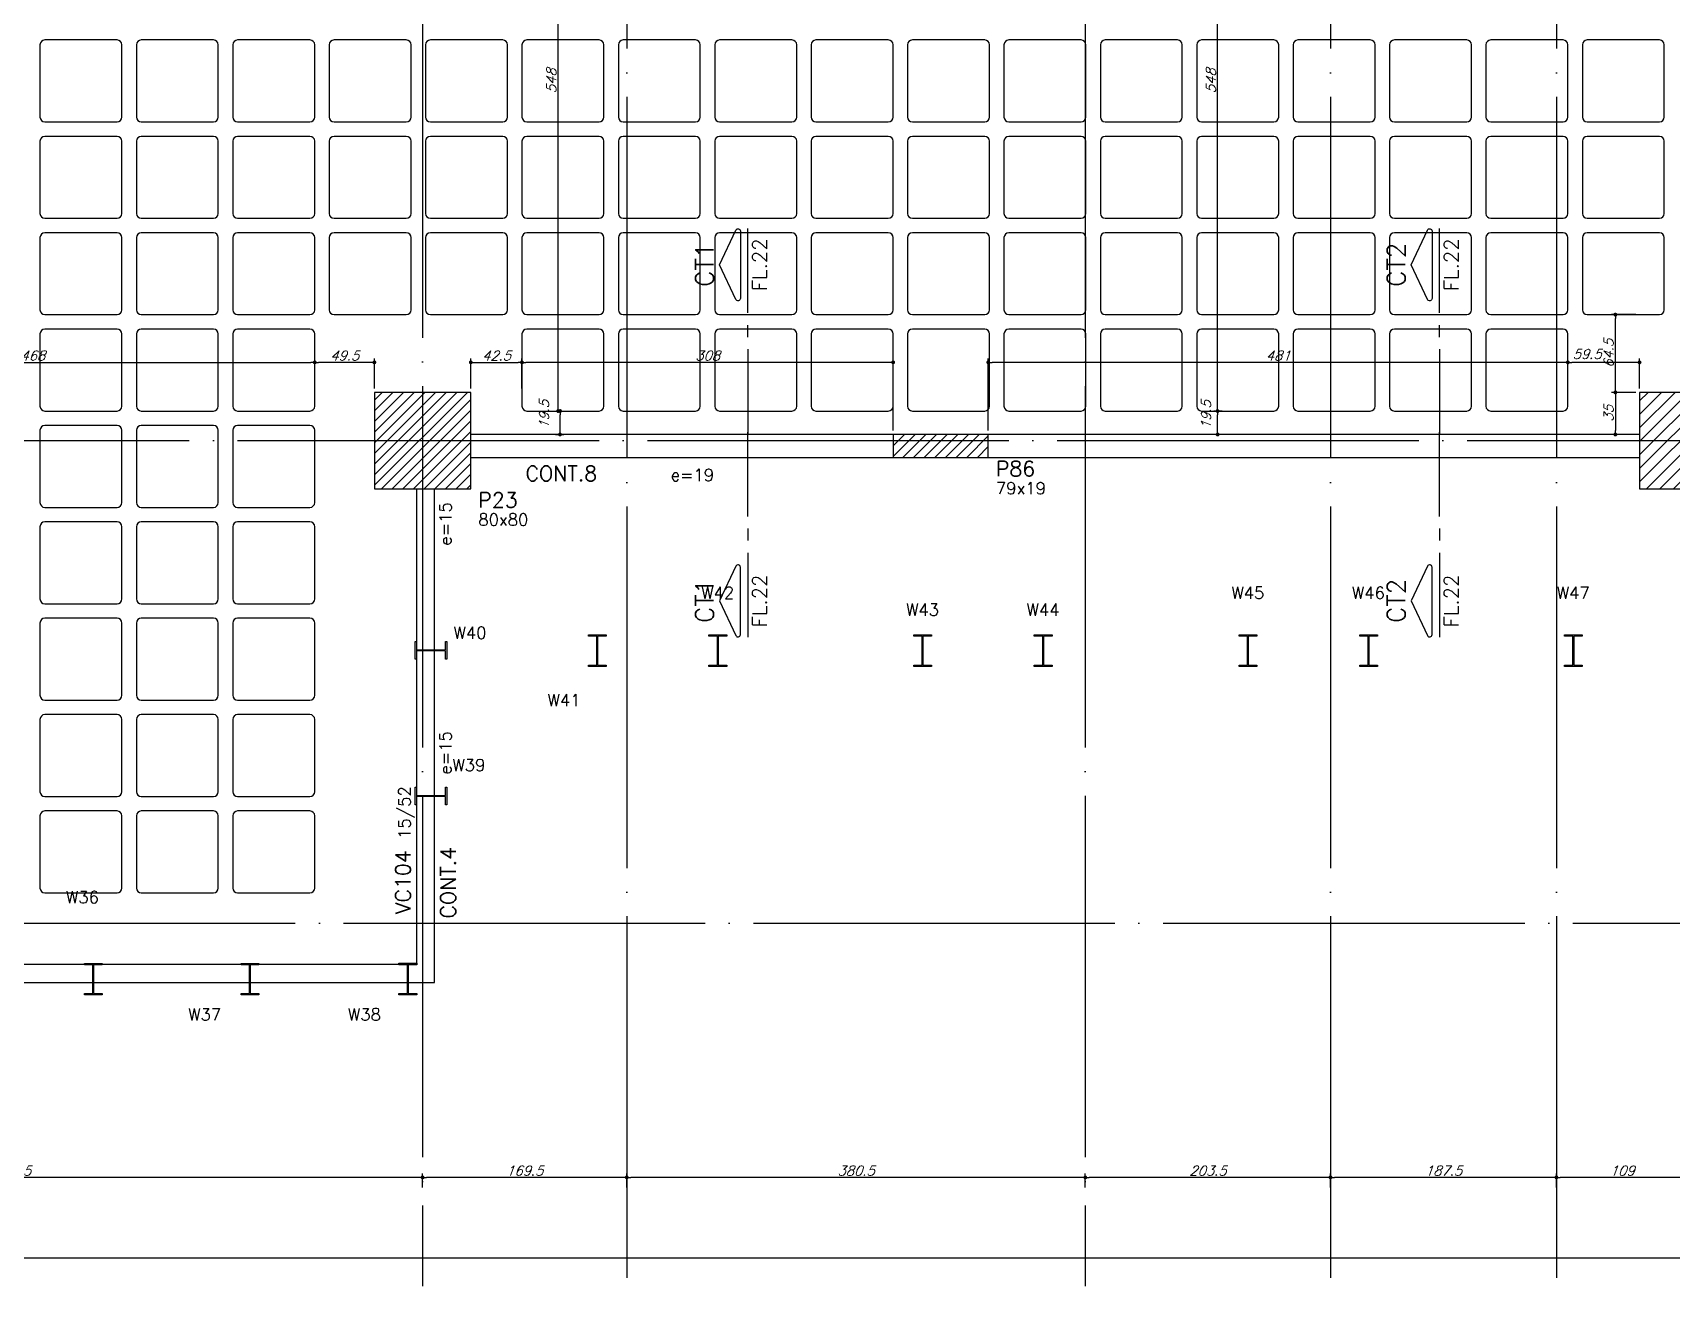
# Model space of a CAD drawing. Extents: x -4172 to 5482, y -2094 to 2406.
# Drawn here: x -1583 to -223, y -1187 to -146 of the extents above; entities that cross this region are included whole.
import ezdxf
from ezdxf.enums import TextEntityAlignment as Align

# ---------------------------------------------------------------- set-up
doc = ezdxf.new("R2010")
doc.units = 0
doc.header["$LTSCALE"] = 50
doc.header["$MEASUREMENT"] = 0
doc.linetypes.add('EIXO', pattern=[6.8, 6, -0.4, 0, -0.4])
doc.layers.get('0').update_dxf_attribs({"linetype": 'CONTINUOUS'})
doc.layers.get('DEFPOINTS').update_dxf_attribs({"linetype": 'CONTINUOUS'})
for name, color, linetype in [('251', 5, 'CONTINUOUS'), ('F-CORTE-INDICAÇÃO', 4, 'CONTINUOUS'), ('F-COTAS', 106, 'CONTINUOUS'), ('F-CUBETA', 1, 'CONTINUOUS'), ('F-EIXO', 12, 'EIXO'), ('F-PARC-DIM', 2, 'CONTINUOUS'), ('F-PARC-NOME', 4, 'CONTINUOUS'), ('F-PERFIL - W310x52', 4, 'CONTINUOUS'), ('F-PERFIL- W250x38.5', 4, 'CONTINUOUS'), ('F-PILARES-DIM', 172, 'CONTINUOUS'), ('F-PILARES-HACH', 174, 'CONTINUOUS'), ('F-PILARES-NOME', 170, 'CONTINUOUS'), ('F-PILARES-S', 170, 'CONTINUOUS'), ('F-TEXTO', 6, 'CONTINUOUS'), ('F-VIGAS', 3, 'CONTINUOUS'), ('F-VIGAS-DIM', 2, 'CONTINUOUS'), ('F-VIGAS-NOME', 4, 'CONTINUOUS')]:
    doc.layers.add(name, color=color, linetype=linetype)
doc.styles.add('CP-TEXT-INCL', font='romans.shx', dxfattribs={"oblique": 20})
doc.styles.add('MCP', font='romans.shx')
doc.styles.add('ROMANS', font='romans.shx')
doc.styles.get("Standard").update_dxf_attribs({"font": 'ROMANS.SHX'})
doc.dimstyles.new('CP-COTAS-50', dxfattribs={"dimscale": 0.64, "dimtxt": 12.5, "dimasz": 5, "dimexe": 5, "dimexo": 5, "dimgap": 2.5, "dimtad": 1, "dimdec": 1, "dimdsep": 46, "dimtxsty": 'CP-TEXT-INCL', "dimblk1": 'DOT', "dimblk2": 'DOT', "dimsah": 1, "dimcen": 9, "dimclrd": 256, "dimclre": 256, "dimclrt": 256, "dimadec": 0, "dimazin": 0, "dimtfac": 1, "dimtdec": 1, "dimtmove": 2, "dimatfit": 3, "dimldrblk": 'DOT', "dimfxl": 0, "dimtolj": 1, "dimarcsym": 0})

# ---------------------------------------------------------------- blocks, each defined once
blk = doc.blocks.new('_VAONER063650636500869008690')
at = {"layer": '251', "color": 1}
for p, q in [((-34, 30), (-34, -30)), ((30, 34), (-30, 34)), ((34, -30), (34, 30)), ((-30, -34), (30, -34))]:
    blk.add_line(p, q, dxfattribs=at)
for centre, start, end in [((-30, 30), 90, 180), ((30, 30), 0, 90), ((-30, -30), 180, 270), ((30, -30), 270, 0)]:
    blk.add_arc(centre, 4, start, end, dxfattribs=at)
blk = doc.blocks.new('*U4')
at = {"layer": 'F-EIXO'}
blk.add_line((0, 0), (7197, 0), dxfattribs=at)
at = {"layer": 'F-TEXTO', "style": 'ROMANS'}
blk.add_attdef('EIXO', text='', height=17.5, dxfattribs=at).set_placement((-28.2072, 0), align=Align.MIDDLE_CENTER)
blk = doc.blocks.new('*U5')
at = {"layer": 'F-EIXO'}
blk.add_line((0, 0), (7285, 0), dxfattribs=at)
at = {"layer": 'F-TEXTO', "style": 'ROMANS'}
blk.add_attdef('EIXO', text='', height=17.5, dxfattribs=at).set_placement((-28.2072, 0), align=Align.MIDDLE_CENTER)
blk = doc.blocks.new('*U8')
at = {"layer": 'F-EIXO'}
blk.add_line((0, 0), (0, -3127.9), dxfattribs=at)
at = {"layer": 'F-TEXTO', "style": 'ROMANS'}
blk.add_attdef('EIXO', text='', height=17.5, rotation=360, dxfattribs=at).set_placement((0, 28.2), align=Align.MIDDLE_CENTER)
blk = doc.blocks.new('*U40')
at = {"layer": 'F-EIXO'}
blk.add_line((0, 0), (0, -3027.9), dxfattribs=at)
at = {"layer": 'F-TEXTO', "style": 'ROMANS'}
blk.add_attdef('EIXO', text='', height=17.5, rotation=360, dxfattribs=at).set_placement((0, 28.2), align=Align.MIDDLE_CENTER)
blk = doc.blocks.new('*U10')
at = {"layer": 'F-EIXO'}
blk.add_line((0, 0), (0, -3027.9), dxfattribs=at)
at = {"layer": 'F-TEXTO', "style": 'ROMANS'}
blk.add_attdef('EIXO', text='', height=17.5, rotation=360, dxfattribs=at).set_placement((0, 28.2), align=Align.MIDDLE_CENTER)
blk = doc.blocks.new('*U13')
at = {"layer": 'F-EIXO'}
blk.add_line((0, 0), (0, -3127.9), dxfattribs=at)
at = {"layer": 'F-TEXTO', "style": 'ROMANS'}
blk.add_attdef('EIXO', text='', height=17.5, rotation=360, dxfattribs=at).set_placement((0, 28.2), align=Align.MIDDLE_CENTER)
blk = doc.blocks.new('_DOT')
at = {"color": 0, "linetype": 'ByBlock'}
blk.add_line((-0.5, 0), (-1, 0), dxfattribs=at)
at = {"color": 0, "linetype": 'ByBlock', "const_width": 0.5}
blk.add_lwpolyline([(-0.25, 0, 1), (0.25, 0, 1)], format="xyb", close=True, dxfattribs=at)
blk = doc.blocks.new('*D46')
at = {"layer": 'DEFPOINTS', "color": 0, "linetype": 'Continuous', "transparency": 16777216}
for p in [(-3540, -934.5), (3264.5, -934.5), (3264.5, -1162.9)]:
    blk.add_point(p, dxfattribs=at)
at = {"layer": 'F-COTAS', "linetype": 'Continuous', "lineweight": -2, "transparency": 16777216}
for p, q in [((-3540, -937.7), (-3540, -1166.1)), ((3264.5, -937.7), (3264.5, -1166.1)), ((-3536.8, -1162.9), (3261.3, -1162.9))]:
    blk.add_line(p, q, dxfattribs=at)
at = {"layer": 'F-COTAS', "linetype": 'Continuous', "lineweight": -2, "transparency": 16777216, "xscale": 3.2, "yscale": 3.2, "zscale": 3.2, "rotation": 180}
blk.add_blockref('_DOT', (-3540, -1162.9), dxfattribs=at)
at = {"layer": 'F-COTAS', "linetype": 'Continuous', "lineweight": -2, "transparency": 16777216, "xscale": 3.2, "yscale": 3.2, "zscale": 3.2}
blk.add_blockref('_DOT', (3264.5, -1162.9), dxfattribs=at)
at = {"layer": 'F-COTAS', "linetype": 'Continuous', "transparency": 16777216, "insert": (-137.8, -1157.3), "char_height": 8, "attachment_point": 5, "style": 'CP-TEXT-INCL'}
blk.add_mtext('\\A1;6804.5', dxfattribs=at)
blk = doc.blocks.new('*D60')
at = {"layer": 'DEFPOINTS', "color": 0, "linetype": 'Continuous', "transparency": 16777216}
for p in [(-318.5, -1096.2), (-318.5, -1107.8), (-209.5, -1107.8)]:
    blk.add_point(p, dxfattribs=at)
at = {"layer": 'F-COTAS', "linetype": 'Continuous', "lineweight": -2, "transparency": 16777216}
for p, q in [((-318.5, -1104.6), (-318.5, -1093)), ((-212.7, -1096.2), (-315.3, -1096.2)), ((-209.5, -1104.6), (-209.5, -1093))]:
    blk.add_line(p, q, dxfattribs=at)
at = {"layer": 'F-COTAS', "linetype": 'Continuous', "lineweight": -2, "transparency": 16777216, "xscale": 3.2, "yscale": 3.2, "zscale": 3.2, "rotation": 180}
blk.add_blockref('_DOT', (-318.5, -1096.2), dxfattribs=at)
at = {"layer": 'F-COTAS', "linetype": 'Continuous', "lineweight": -2, "transparency": 16777216, "xscale": 3.2, "yscale": 3.2, "zscale": 3.2}
blk.add_blockref('_DOT', (-209.5, -1096.2), dxfattribs=at)
at = {"layer": 'F-COTAS', "linetype": 'Continuous', "transparency": 16777216, "insert": (-264, -1090.6), "char_height": 8, "attachment_point": 5, "style": 'CP-TEXT-INCL'}
blk.add_mtext('\\A1;109', dxfattribs=at)
blk = doc.blocks.new('*D61')
at = {"layer": 'DEFPOINTS', "color": 0, "linetype": 'Continuous', "transparency": 16777216}
for p in [(-506, -1096.2), (-506, -1107.8), (-318.5, -1107.8)]:
    blk.add_point(p, dxfattribs=at)
at = {"layer": 'F-COTAS', "linetype": 'Continuous', "lineweight": -2, "transparency": 16777216}
for p, q in [((-506, -1104.6), (-506, -1093)), ((-321.7, -1096.2), (-502.8, -1096.2)), ((-318.5, -1104.6), (-318.5, -1093))]:
    blk.add_line(p, q, dxfattribs=at)
at = {"layer": 'F-COTAS', "linetype": 'Continuous', "lineweight": -2, "transparency": 16777216, "xscale": 3.2, "yscale": 3.2, "zscale": 3.2, "rotation": 180}
blk.add_blockref('_DOT', (-506, -1096.2), dxfattribs=at)
at = {"layer": 'F-COTAS', "linetype": 'Continuous', "lineweight": -2, "transparency": 16777216, "xscale": 3.2, "yscale": 3.2, "zscale": 3.2}
blk.add_blockref('_DOT', (-318.5, -1096.2), dxfattribs=at)
at = {"layer": 'F-COTAS', "linetype": 'Continuous', "transparency": 16777216, "insert": (-412.3, -1090.6), "char_height": 8, "attachment_point": 5, "style": 'CP-TEXT-INCL'}
blk.add_mtext('\\A1;187.5', dxfattribs=at)
blk = doc.blocks.new('*D62')
at = {"layer": 'DEFPOINTS', "color": 0, "linetype": 'Continuous', "transparency": 16777216}
for p in [(-709.5, -1096.2), (-709.5, -1107.8), (-506, -1107.8)]:
    blk.add_point(p, dxfattribs=at)
at = {"layer": 'F-COTAS', "linetype": 'Continuous', "lineweight": -2, "transparency": 16777216}
for p, q in [((-709.5, -1104.6), (-709.5, -1093)), ((-509.2, -1096.2), (-706.3, -1096.2)), ((-506, -1104.6), (-506, -1093))]:
    blk.add_line(p, q, dxfattribs=at)
at = {"layer": 'F-COTAS', "linetype": 'Continuous', "lineweight": -2, "transparency": 16777216, "xscale": 3.2, "yscale": 3.2, "zscale": 3.2, "rotation": 180}
blk.add_blockref('_DOT', (-709.5, -1096.2), dxfattribs=at)
at = {"layer": 'F-COTAS', "linetype": 'Continuous', "lineweight": -2, "transparency": 16777216, "xscale": 3.2, "yscale": 3.2, "zscale": 3.2}
blk.add_blockref('_DOT', (-506, -1096.2), dxfattribs=at)
at = {"layer": 'F-COTAS', "linetype": 'Continuous', "transparency": 16777216, "insert": (-607.8, -1090.6), "char_height": 8, "attachment_point": 5, "style": 'CP-TEXT-INCL'}
blk.add_mtext('\\A1;203.5', dxfattribs=at)
blk = doc.blocks.new('*D63')
at = {"layer": 'DEFPOINTS', "color": 0, "linetype": 'Continuous', "transparency": 16777216}
for p in [(-1090, -1096.2), (-1090, -1107.8), (-709.5, -1107.8)]:
    blk.add_point(p, dxfattribs=at)
at = {"layer": 'F-COTAS', "linetype": 'Continuous', "lineweight": -2, "transparency": 16777216}
for p, q in [((-1090, -1104.6), (-1090, -1093)), ((-712.7, -1096.2), (-1086.8, -1096.2)), ((-709.5, -1104.6), (-709.5, -1093))]:
    blk.add_line(p, q, dxfattribs=at)
at = {"layer": 'F-COTAS', "linetype": 'Continuous', "lineweight": -2, "transparency": 16777216, "xscale": 3.2, "yscale": 3.2, "zscale": 3.2, "rotation": 180}
blk.add_blockref('_DOT', (-1090, -1096.2), dxfattribs=at)
at = {"layer": 'F-COTAS', "linetype": 'Continuous', "lineweight": -2, "transparency": 16777216, "xscale": 3.2, "yscale": 3.2, "zscale": 3.2}
blk.add_blockref('_DOT', (-709.5, -1096.2), dxfattribs=at)
at = {"layer": 'F-COTAS', "linetype": 'Continuous', "transparency": 16777216, "insert": (-899.8, -1090.6), "char_height": 8, "attachment_point": 5, "style": 'CP-TEXT-INCL'}
blk.add_mtext('\\A1;380.5', dxfattribs=at)
blk = doc.blocks.new('*D64')
at = {"layer": 'DEFPOINTS', "color": 0, "linetype": 'Continuous', "transparency": 16777216}
for p in [(-1259.5, -1096.2), (-1259.5, -1107.8), (-1090, -1107.8)]:
    blk.add_point(p, dxfattribs=at)
at = {"layer": 'F-COTAS', "linetype": 'Continuous', "lineweight": -2, "transparency": 16777216}
for p, q in [((-1259.5, -1104.6), (-1259.5, -1093)), ((-1093.2, -1096.2), (-1256.3, -1096.2)), ((-1090, -1104.6), (-1090, -1093))]:
    blk.add_line(p, q, dxfattribs=at)
at = {"layer": 'F-COTAS', "linetype": 'Continuous', "lineweight": -2, "transparency": 16777216, "xscale": 3.2, "yscale": 3.2, "zscale": 3.2, "rotation": 180}
blk.add_blockref('_DOT', (-1259.5, -1096.2), dxfattribs=at)
at = {"layer": 'F-COTAS', "linetype": 'Continuous', "lineweight": -2, "transparency": 16777216, "xscale": 3.2, "yscale": 3.2, "zscale": 3.2}
blk.add_blockref('_DOT', (-1090, -1096.2), dxfattribs=at)
at = {"layer": 'F-COTAS', "linetype": 'Continuous', "transparency": 16777216, "insert": (-1174.8, -1090.6), "char_height": 8, "attachment_point": 5, "style": 'CP-TEXT-INCL'}
blk.add_mtext('\\A1;169.5', dxfattribs=at)
blk = doc.blocks.new('*D65')
at = {"layer": 'DEFPOINTS', "color": 0, "linetype": 'Continuous', "transparency": 16777216}
for p in [(-1940, -1096.2), (-1940, -1107.8), (-1259.5, -1107.8)]:
    blk.add_point(p, dxfattribs=at)
at = {"layer": 'F-COTAS', "linetype": 'Continuous', "lineweight": -2, "transparency": 16777216}
for p, q in [((-1940, -1104.6), (-1940, -1093)), ((-1262.7, -1096.2), (-1936.8, -1096.2)), ((-1259.5, -1104.6), (-1259.5, -1093))]:
    blk.add_line(p, q, dxfattribs=at)
at = {"layer": 'F-COTAS', "linetype": 'Continuous', "lineweight": -2, "transparency": 16777216, "xscale": 3.2, "yscale": 3.2, "zscale": 3.2, "rotation": 180}
blk.add_blockref('_DOT', (-1940, -1096.2), dxfattribs=at)
at = {"layer": 'F-COTAS', "linetype": 'Continuous', "lineweight": -2, "transparency": 16777216, "xscale": 3.2, "yscale": 3.2, "zscale": 3.2}
blk.add_blockref('_DOT', (-1259.5, -1096.2), dxfattribs=at)
at = {"layer": 'F-COTAS', "linetype": 'Continuous', "transparency": 16777216, "insert": (-1599.8, -1090.6), "char_height": 8, "attachment_point": 5, "style": 'CP-TEXT-INCL'}
blk.add_mtext('\\A1;680.5', dxfattribs=at)
blk = doc.blocks.new('*D312')
at = {"layer": 'DEFPOINTS', "color": 0, "linetype": 'Continuous', "transparency": 16777216}
for p in [(-309, -419.6), (-309, -444.5), (-249.5, -444.5)]:
    blk.add_point(p, dxfattribs=at)
at = {"layer": 'F-COTAS', "linetype": 'Continuous', "lineweight": -2, "transparency": 16777216}
for p, q in [((-309, -441.3), (-309, -416.4)), ((-252.7, -419.6), (-305.8, -419.6)), ((-249.5, -441.3), (-249.5, -416.4))]:
    blk.add_line(p, q, dxfattribs=at)
at = {"layer": 'F-COTAS', "linetype": 'Continuous', "lineweight": -2, "transparency": 16777216, "xscale": 3.2, "yscale": 3.2, "zscale": 3.2, "rotation": 180}
blk.add_blockref('_DOT', (-309, -419.6), dxfattribs=at)
at = {"layer": 'F-COTAS', "linetype": 'Continuous', "lineweight": -2, "transparency": 16777216, "xscale": 3.2, "yscale": 3.2, "zscale": 3.2}
blk.add_blockref('_DOT', (-249.5, -419.6), dxfattribs=at)
at = {"layer": 'F-COTAS', "linetype": 'Continuous', "transparency": 16777216, "insert": (-293.1, -412.7), "char_height": 8, "attachment_point": 5, "style": 'CP-TEXT-INCL'}
blk.add_mtext('\\A1;59.5', dxfattribs=at)
blk = doc.blocks.new('*D313')
at = {"layer": 'DEFPOINTS', "color": 0, "linetype": 'Continuous', "transparency": 16777216}
for p in [(-790, -419.6), (-309, -441.4), (-790, -479.5)]:
    blk.add_point(p, dxfattribs=at)
at = {"layer": 'F-COTAS', "linetype": 'Continuous', "lineweight": -2, "transparency": 16777216}
for p, q in [((-790, -476.3), (-790, -416.4)), ((-312.2, -419.6), (-786.8, -419.6)), ((-309, -438.2), (-309, -416.4))]:
    blk.add_line(p, q, dxfattribs=at)
at = {"layer": 'F-COTAS', "linetype": 'Continuous', "lineweight": -2, "transparency": 16777216, "xscale": 3.2, "yscale": 3.2, "zscale": 3.2, "rotation": 180}
blk.add_blockref('_DOT', (-790, -419.6), dxfattribs=at)
at = {"layer": 'F-COTAS', "linetype": 'Continuous', "lineweight": -2, "transparency": 16777216, "xscale": 3.2, "yscale": 3.2, "zscale": 3.2}
blk.add_blockref('_DOT', (-309, -419.6), dxfattribs=at)
at = {"layer": 'F-COTAS', "linetype": 'Continuous', "transparency": 16777216, "insert": (-549.5, -414), "char_height": 8, "attachment_point": 5, "style": 'CP-TEXT-INCL'}
blk.add_mtext('\\A1;481', dxfattribs=at)
blk = doc.blocks.new('*D314')
at = {"layer": 'DEFPOINTS', "color": 0, "linetype": 'Continuous', "transparency": 16777216}
for p in [(-1177, -419.6), (-1177, -444.3), (-869, -479.5)]:
    blk.add_point(p, dxfattribs=at)
at = {"layer": 'F-COTAS', "linetype": 'Continuous', "lineweight": -2, "transparency": 16777216}
for p, q in [((-1177, -441.1), (-1177, -416.4)), ((-872.2, -419.6), (-1173.8, -419.6)), ((-869, -476.3), (-869, -416.4))]:
    blk.add_line(p, q, dxfattribs=at)
at = {"layer": 'F-COTAS', "linetype": 'Continuous', "lineweight": -2, "transparency": 16777216, "xscale": 3.2, "yscale": 3.2, "zscale": 3.2, "rotation": 180}
blk.add_blockref('_DOT', (-1177, -419.6), dxfattribs=at)
at = {"layer": 'F-COTAS', "linetype": 'Continuous', "lineweight": -2, "transparency": 16777216, "xscale": 3.2, "yscale": 3.2, "zscale": 3.2}
blk.add_blockref('_DOT', (-869, -419.6), dxfattribs=at)
at = {"layer": 'F-COTAS', "linetype": 'Continuous', "transparency": 16777216, "insert": (-1023, -414), "char_height": 8, "attachment_point": 5, "style": 'CP-TEXT-INCL'}
blk.add_mtext('\\A1;308', dxfattribs=at)
blk = doc.blocks.new('*D315')
at = {"layer": 'DEFPOINTS', "color": 0, "linetype": 'Continuous', "transparency": 16777216}
for p in [(-1177, -419.6), (-1219.5, -444.5), (-1177, -444.5)]:
    blk.add_point(p, dxfattribs=at)
at = {"layer": 'F-COTAS', "linetype": 'Continuous', "lineweight": -2, "transparency": 16777216}
for p, q in [((-1219.5, -441.3), (-1219.5, -416.4)), ((-1216.3, -419.6), (-1180.2, -419.6)), ((-1177, -441.3), (-1177, -416.4))]:
    blk.add_line(p, q, dxfattribs=at)
at = {"layer": 'F-COTAS', "linetype": 'Continuous', "lineweight": -2, "transparency": 16777216, "xscale": 3.2, "yscale": 3.2, "zscale": 3.2, "rotation": 180}
blk.add_blockref('_DOT', (-1219.5, -419.6), dxfattribs=at)
at = {"layer": 'F-COTAS', "linetype": 'Continuous', "lineweight": -2, "transparency": 16777216, "xscale": 3.2, "yscale": 3.2, "zscale": 3.2}
blk.add_blockref('_DOT', (-1177, -419.6), dxfattribs=at)
at = {"layer": 'F-COTAS', "linetype": 'Continuous', "transparency": 16777216, "insert": (-1198.2, -414), "char_height": 8, "attachment_point": 5, "style": 'CP-TEXT-INCL'}
blk.add_mtext('\\A1;42.5', dxfattribs=at)
blk = doc.blocks.new('*D316')
at = {"layer": 'DEFPOINTS', "color": 0, "linetype": 'Continuous', "transparency": 16777216}
for p in [(-1349, -419.6), (-1349, -444.5), (-1299.5, -444.5)]:
    blk.add_point(p, dxfattribs=at)
at = {"layer": 'F-COTAS', "linetype": 'Continuous', "lineweight": -2, "transparency": 16777216}
for p, q in [((-1349, -441.3), (-1349, -416.4)), ((-1302.7, -419.6), (-1345.8, -419.6)), ((-1299.5, -441.3), (-1299.5, -416.4))]:
    blk.add_line(p, q, dxfattribs=at)
at = {"layer": 'F-COTAS', "linetype": 'Continuous', "lineweight": -2, "transparency": 16777216, "xscale": 3.2, "yscale": 3.2, "zscale": 3.2, "rotation": 180}
blk.add_blockref('_DOT', (-1349, -419.6), dxfattribs=at)
at = {"layer": 'F-COTAS', "linetype": 'Continuous', "lineweight": -2, "transparency": 16777216, "xscale": 3.2, "yscale": 3.2, "zscale": 3.2}
blk.add_blockref('_DOT', (-1299.5, -419.6), dxfattribs=at)
at = {"layer": 'F-COTAS', "linetype": 'Continuous', "transparency": 16777216, "insert": (-1324.2, -414), "char_height": 8, "attachment_point": 5, "style": 'CP-TEXT-INCL'}
blk.add_mtext('\\A1;49.5', dxfattribs=at)
blk = doc.blocks.new('*D317')
at = {"layer": 'DEFPOINTS', "color": 0, "linetype": 'Continuous', "transparency": 16777216}
for p in [(-1349, -419.6), (-1817, -443), (-1349, -443)]:
    blk.add_point(p, dxfattribs=at)
at = {"layer": 'F-COTAS', "linetype": 'Continuous', "lineweight": -2, "transparency": 16777216}
for p, q in [((-1817, -439.8), (-1817, -416.4)), ((-1813.8, -419.6), (-1352.2, -419.6)), ((-1349, -439.8), (-1349, -416.4))]:
    blk.add_line(p, q, dxfattribs=at)
at = {"layer": 'F-COTAS', "linetype": 'Continuous', "lineweight": -2, "transparency": 16777216, "xscale": 3.2, "yscale": 3.2, "zscale": 3.2, "rotation": 180}
blk.add_blockref('_DOT', (-1817, -419.6), dxfattribs=at)
at = {"layer": 'F-COTAS', "linetype": 'Continuous', "lineweight": -2, "transparency": 16777216, "xscale": 3.2, "yscale": 3.2, "zscale": 3.2}
blk.add_blockref('_DOT', (-1349, -419.6), dxfattribs=at)
at = {"layer": 'F-COTAS', "linetype": 'Continuous', "transparency": 16777216, "insert": (-1583, -414), "char_height": 8, "attachment_point": 5, "style": 'CP-TEXT-INCL'}
blk.add_mtext('\\A1;468', dxfattribs=at)
blk = doc.blocks.new('*D412')
at = {"layer": 'DEFPOINTS', "color": 0, "linetype": 'Continuous', "transparency": 16777216}
for p in [(-599.7, -460), (-592.8, -460), (-592.8, -479.5)]:
    blk.add_point(p, dxfattribs=at)
at = {"layer": 'F-COTAS', "linetype": 'Continuous', "lineweight": -2, "transparency": 16777216}
for p, q in [((-596, -460), (-602.9, -460)), ((-599.7, -476.3), (-599.7, -463.2)), ((-596, -479.5), (-602.9, -479.5))]:
    blk.add_line(p, q, dxfattribs=at)
at = {"layer": 'F-COTAS', "linetype": 'Continuous', "lineweight": -2, "transparency": 16777216, "xscale": 3.2, "yscale": 3.2, "zscale": 3.2}
for p, rotation in [((-599.7, -460), 90), ((-599.7, -479.5), 270)]:
    blk.add_blockref('_DOT', p, dxfattribs=dict(at, rotation=rotation))
at = {"layer": 'F-COTAS', "linetype": 'Continuous', "transparency": 16777216, "insert": (-609.3, -463.2), "char_height": 8, "attachment_point": 5, "rotation": 90, "style": 'CP-TEXT-INCL'}
blk.add_mtext('\\A1;19.5', dxfattribs=at)
blk = doc.blocks.new('*D413')
at = {"layer": 'DEFPOINTS', "color": 0, "linetype": 'Continuous', "transparency": 16777216}
for p in [(-599.7, 88), (-583, 88), (-592.8, -460)]:
    blk.add_point(p, dxfattribs=at)
at = {"layer": 'F-COTAS', "linetype": 'Continuous', "lineweight": -2, "transparency": 16777216}
for p, q in [((-586.2, 88), (-602.9, 88)), ((-599.7, -456.8), (-599.7, 84.8)), ((-596, -460), (-602.9, -460))]:
    blk.add_line(p, q, dxfattribs=at)
at = {"layer": 'F-COTAS', "linetype": 'Continuous', "lineweight": -2, "transparency": 16777216, "xscale": 3.2, "yscale": 3.2, "zscale": 3.2}
for p, rotation in [((-599.7, 88), 90), ((-599.7, -460), 270)]:
    blk.add_blockref('_DOT', p, dxfattribs=dict(at, rotation=rotation))
at = {"layer": 'F-COTAS', "linetype": 'Continuous', "transparency": 16777216, "insert": (-605.3, -186), "char_height": 8, "attachment_point": 5, "rotation": 90, "style": 'CP-TEXT-INCL'}
blk.add_mtext('\\A1;548', dxfattribs=at)
blk = doc.blocks.new('*D458')
at = {"layer": 'DEFPOINTS', "color": 0, "linetype": 'Continuous', "transparency": 16777216}
for p in [(-1173, 88), (-1147, 88), (-1150.6, -460)]:
    blk.add_point(p, dxfattribs=at)
at = {"layer": 'F-COTAS', "linetype": 'Continuous', "lineweight": -2, "transparency": 16777216}
for p, q in [((-1169.8, 88), (-1143.8, 88)), ((-1147, -456.8), (-1147, 84.8)), ((-1147.4, -460), (-1143.8, -460))]:
    blk.add_line(p, q, dxfattribs=at)
at = {"layer": 'F-COTAS', "linetype": 'Continuous', "lineweight": -2, "transparency": 16777216, "xscale": 3.2, "yscale": 3.2, "zscale": 3.2}
for p, rotation in [((-1147, 88), 90), ((-1147, -460), 270)]:
    blk.add_blockref('_DOT', p, dxfattribs=dict(at, rotation=rotation))
at = {"layer": 'F-COTAS', "linetype": 'Continuous', "transparency": 16777216, "insert": (-1152.6, -186), "char_height": 8, "attachment_point": 5, "rotation": 90, "style": 'CP-TEXT-INCL'}
blk.add_mtext('\\A1;548', dxfattribs=at)
blk = doc.blocks.new('*D459')
at = {"layer": 'DEFPOINTS', "color": 0, "linetype": 'Continuous', "transparency": 16777216}
for p in [(-1152.4, -460), (-1145.4, -460), (-1152.4, -479.5)]:
    blk.add_point(p, dxfattribs=at)
at = {"layer": 'F-COTAS', "linetype": 'Continuous', "lineweight": -2, "transparency": 16777216}
for p, q in [((-1149.2, -460), (-1142.2, -460)), ((-1145.4, -476.3), (-1145.4, -463.2)), ((-1149.2, -479.5), (-1142.2, -479.5))]:
    blk.add_line(p, q, dxfattribs=at)
at = {"layer": 'F-COTAS', "linetype": 'Continuous', "lineweight": -2, "transparency": 16777216, "xscale": 3.2, "yscale": 3.2, "zscale": 3.2}
for p, rotation in [((-1145.4, -460), 90), ((-1145.4, -479.5), 270)]:
    blk.add_blockref('_DOT', p, dxfattribs=dict(at, rotation=rotation))
at = {"layer": 'F-COTAS', "linetype": 'Continuous', "transparency": 16777216, "insert": (-1158.6, -462.9), "char_height": 8, "attachment_point": 5, "rotation": 90, "style": 'CP-TEXT-INCL'}
blk.add_mtext('\\A1;19.5', dxfattribs=at)
blk = doc.blocks.new('*D471')
at = {"layer": 'DEFPOINTS', "color": 0, "linetype": 'Continuous', "transparency": 16777216}
for p in [(-249.5, -444.5), (-269.6, -479.5), (-264.8, -479.5)]:
    blk.add_point(p, dxfattribs=at)
at = {"layer": 'F-COTAS', "linetype": 'Continuous', "lineweight": -2, "transparency": 16777216}
for p, q in [((-252.7, -444.5), (-272.8, -444.5)), ((-269.6, -447.7), (-269.6, -476.3)), ((-268, -479.5), (-272.8, -479.5))]:
    blk.add_line(p, q, dxfattribs=at)
at = {"layer": 'F-COTAS', "linetype": 'Continuous', "lineweight": -2, "transparency": 16777216, "xscale": 3.2, "yscale": 3.2, "zscale": 3.2}
for p, rotation in [((-269.6, -444.5), 90), ((-269.6, -479.5), 270)]:
    blk.add_blockref('_DOT', p, dxfattribs=dict(at, rotation=rotation))
at = {"layer": 'F-COTAS', "linetype": 'Continuous', "transparency": 16777216, "insert": (-275.2, -462), "char_height": 8, "attachment_point": 5, "rotation": 90, "style": 'CP-TEXT-INCL'}
blk.add_mtext('\\A1;35', dxfattribs=at)
blk = doc.blocks.new('*D472')
at = {"layer": 'DEFPOINTS', "color": 0, "linetype": 'Continuous', "transparency": 16777216}
for p in [(-269.6, -380), (-249.5, -380), (-249.5, -444.5)]:
    blk.add_point(p, dxfattribs=at)
at = {"layer": 'F-COTAS', "linetype": 'Continuous', "lineweight": -2, "transparency": 16777216}
for p, q in [((-252.7, -380), (-272.8, -380)), ((-269.6, -441.3), (-269.6, -383.2)), ((-252.7, -444.5), (-272.8, -444.5))]:
    blk.add_line(p, q, dxfattribs=at)
at = {"layer": 'F-COTAS', "linetype": 'Continuous', "lineweight": -2, "transparency": 16777216, "xscale": 3.2, "yscale": 3.2, "zscale": 3.2}
for p, rotation in [((-269.6, -380), 90), ((-269.6, -444.5), 270)]:
    blk.add_blockref('_DOT', p, dxfattribs=dict(at, rotation=rotation))
at = {"layer": 'F-COTAS', "linetype": 'Continuous', "transparency": 16777216, "insert": (-275.2, -412.2), "char_height": 8, "attachment_point": 5, "rotation": 90, "style": 'CP-TEXT-INCL'}
blk.add_mtext('\\A1;64.5', dxfattribs=at)
blk = doc.blocks.new('*U22')
at = {"layer": 'F-CORTE-INDICAÇÃO'}
for p, q in [((-100, 0), (-170, 0)), ((-80, 0), (-90, 0)), ((-70, 0), (0, 0))]:
    blk.add_line(p, q, dxfattribs=at)
blk.add_lwpolyline([(-112, 6, 0.802585), (-111.2, 9.8), (-140, 23.3), (-168.8, 9.8, 0.802585), (-168, 6)], format="xyb", close=True, dxfattribs=at)
at = {"layer": 'F-CORTE-INDICAÇÃO', "style": 'ROMANS'}
blk.add_attdef('CORTE', text='', height=15, dxfattribs=at).set_placement((-140, 35.8), align=Align.MIDDLE_CENTER)
at = {"layer": 'F-CORTE-INDICAÇÃO', "color": 2, "style": 'ROMANS'}
blk.add_attdef('FOLHA', text='', height=12, dxfattribs=at).set_placement((-140, -10), align=Align.MIDDLE_CENTER)
blk = doc.blocks.new('A$C44D756D9')
at = {"layer": 'F-PERFIL- W250x38.5', "linetype": 'Continuous'}
for p, q in [((2059.4, -2155.5), (2059.4, -2140.8)), ((2059.4, -2140.8), (2060.5, -2140.8)), ((2060.5, -2140.8), (2060.5, -2147.8)), ((2060.5, -2147.8), (2084.5, -2147.8)), ((2084.5, -2147.8), (2084.5, -2140.8)), ((2084.5, -2140.8), (2085.6, -2140.8)), ((2085.6, -2140.8), (2085.6, -2155.5)), ((2203.2, -2136.5), (2203.2, -2135.4)), ((2203.2, -2135.4), (2217.9, -2135.4)), ((2210.2, -2136.5), (2203.2, -2136.5)), ((2210.2, -2160.4), (2210.2, -2136.5)), ((2217.9, -2136.5), (2210.8, -2136.5)), ((2210.8, -2136.5), (2210.8, -2160.4)), ((2217.9, -2135.4), (2217.9, -2136.5)), ((2303.2, -2136.5), (2303.2, -2135.4)), ((2303.2, -2135.4), (2317.9, -2135.4)), ((2310.2, -2136.5), (2303.2, -2136.5)), ((2310.2, -2160.4), (2310.2, -2136.5)), ((2317.9, -2136.5), (2310.8, -2136.5)), ((2310.8, -2136.5), (2310.8, -2160.4)), ((2317.9, -2135.4), (2317.9, -2136.5)), ((2473.2, -2136.5), (2473.2, -2135.4)), ((2473.2, -2135.4), (2487.9, -2135.4)), ((2480.2, -2136.5), (2473.2, -2136.5)), ((2480.2, -2160.4), (2480.2, -2136.5)), ((2487.9, -2136.5), (2480.8, -2136.5)), ((2480.8, -2136.5), (2480.8, -2160.4)), ((2487.9, -2135.4), (2487.9, -2136.5)), ((2573.2, -2136.5), (2573.2, -2135.4)), ((2573.2, -2135.4), (2587.9, -2135.4)), ((2580.2, -2136.5), (2573.2, -2136.5)), ((2580.2, -2160.4), (2580.2, -2136.5)), ((2587.9, -2136.5), (2580.8, -2136.5)), ((2580.8, -2136.5), (2580.8, -2160.4)), ((2587.9, -2135.4), (2587.9, -2136.5)), ((2743.2, -2136.5), (2743.2, -2135.4)), ((2743.2, -2135.4), (2757.9, -2135.4)), ((2750.2, -2136.5), (2743.2, -2136.5)), ((2750.2, -2160.4), (2750.2, -2136.5)), ((2757.9, -2136.5), (2750.8, -2136.5)), ((2750.8, -2136.5), (2750.8, -2160.4)), ((2757.9, -2135.4), (2757.9, -2136.5)), ((2843.2, -2136.5), (2843.2, -2135.4)), ((2843.2, -2135.4), (2857.9, -2135.4)), ((2850.2, -2136.5), (2843.2, -2136.5)), ((2850.2, -2160.4), (2850.2, -2136.5)), ((2857.9, -2136.5), (2850.8, -2136.5)), ((2850.8, -2136.5), (2850.8, -2160.4)), ((2857.9, -2135.4), (2857.9, -2136.5)), ((3013.2, -2136.5), (3013.2, -2135.4)), ((3013.2, -2135.4), (3027.9, -2135.4)), ((3020.2, -2136.5), (3013.2, -2136.5)), ((3020.2, -2160.4), (3020.2, -2136.5)), ((3027.9, -2136.5), (3020.8, -2136.5)), ((3020.8, -2136.5), (3020.8, -2160.4)), ((3027.9, -2135.4), (3027.9, -2136.5)), ((2060.5, -2155.5), (2059.4, -2155.5)), ((2084.5, -2148.5), (2060.5, -2148.5)), ((2060.5, -2148.5), (2060.5, -2155.5)), ((2084.5, -2155.5), (2084.5, -2148.5)), ((2085.6, -2155.5), (2084.5, -2155.5)), ((2203.2, -2161.6), (2203.2, -2160.4)), ((2203.2, -2160.4), (2210.2, -2160.4)), ((2217.9, -2161.6), (2203.2, -2161.6)), ((2210.8, -2160.4), (2217.9, -2160.4)), ((2217.9, -2160.4), (2217.9, -2161.6)), ((2303.2, -2161.6), (2303.2, -2160.4)), ((2303.2, -2160.4), (2310.2, -2160.4)), ((2317.9, -2161.6), (2303.2, -2161.6)), ((2310.8, -2160.4), (2317.9, -2160.4)), ((2317.9, -2160.4), (2317.9, -2161.6)), ((2473.2, -2161.6), (2473.2, -2160.4)), ((2473.2, -2160.4), (2480.2, -2160.4)), ((2487.9, -2161.6), (2473.2, -2161.6)), ((2480.8, -2160.4), (2487.9, -2160.4)), ((2487.9, -2160.4), (2487.9, -2161.6)), ((2573.2, -2161.6), (2573.2, -2160.4)), ((2573.2, -2160.4), (2580.2, -2160.4)), ((2587.9, -2161.6), (2573.2, -2161.6)), ((2580.8, -2160.4), (2587.9, -2160.4)), ((2587.9, -2160.4), (2587.9, -2161.6)), ((2743.2, -2161.6), (2743.2, -2160.4)), ((2743.2, -2160.4), (2750.2, -2160.4)), ((2757.9, -2161.6), (2743.2, -2161.6)), ((2750.8, -2160.4), (2757.9, -2160.4)), ((2757.9, -2160.4), (2757.9, -2161.6)), ((2843.2, -2161.6), (2843.2, -2160.4)), ((2843.2, -2160.4), (2850.2, -2160.4)), ((2857.9, -2161.6), (2843.2, -2161.6)), ((2850.8, -2160.4), (2857.9, -2160.4)), ((2857.9, -2160.4), (2857.9, -2161.6)), ((3013.2, -2161.6), (3013.2, -2160.4)), ((3013.2, -2160.4), (3020.2, -2160.4)), ((3027.9, -2161.6), (3013.2, -2161.6)), ((3020.8, -2160.4), (3027.9, -2160.4)), ((3027.9, -2160.4), (3027.9, -2161.6)), ((2059.4, -2276.4), (2059.4, -2261.7)), ((2059.4, -2261.7), (2060.5, -2261.7)), ((2060.5, -2261.7), (2060.5, -2268.7)), ((2060.5, -2268.7), (2084.5, -2268.7)), ((2084.5, -2269.4), (2060.5, -2269.4)), ((2060.5, -2269.4), (2060.5, -2276.4)), ((2084.5, -2268.7), (2084.5, -2261.7)), ((2084.5, -2261.7), (2085.6, -2261.7)), ((2084.5, -2276.4), (2084.5, -2269.4)), ((2085.6, -2261.7), (2085.6, -2276.4)), ((2060.5, -2276.4), (2059.4, -2276.4)), ((2085.6, -2276.4), (2084.5, -2276.4)), ((1784.9, -2408), (1799.6, -2408)), ((1784.9, -2409.1), (1784.9, -2408)), ((1791.9, -2409.1), (1784.9, -2409.1)), ((1791.9, -2433.1), (1791.9, -2409.1)), ((1799.6, -2409.1), (1792.5, -2409.1)), ((1792.5, -2409.1), (1792.5, -2433.1)), ((1799.6, -2408), (1799.6, -2409.1)), ((1914.9, -2408), (1929.6, -2408)), ((1914.9, -2409.1), (1914.9, -2408)), ((1921.9, -2409.1), (1914.9, -2409.1)), ((1921.9, -2433.1), (1921.9, -2409.1)), ((1929.6, -2409.1), (1922.5, -2409.1)), ((1922.5, -2409.1), (1922.5, -2433.1)), ((1929.6, -2408), (1929.6, -2409.1)), ((2045.9, -2407.9), (2060.6, -2407.9)), ((2045.9, -2409.1), (2045.9, -2407.9)), ((2052.9, -2409.1), (2045.9, -2409.1)), ((2052.9, -2433), (2052.9, -2409.1)), ((2060.6, -2409.1), (2053.5, -2409.1)), ((2053.5, -2409.1), (2053.5, -2433)), ((2060.6, -2407.9), (2060.6, -2409.1)), ((1784.9, -2434.2), (1784.9, -2433.1)), ((1784.9, -2433.1), (1791.9, -2433.1)), ((1792.5, -2433.1), (1799.6, -2433.1)), ((1799.6, -2433.1), (1799.6, -2434.2)), ((1914.9, -2434.2), (1914.9, -2433.1)), ((1914.9, -2433.1), (1921.9, -2433.1)), ((1922.5, -2433.1), (1929.6, -2433.1)), ((1929.6, -2433.1), (1929.6, -2434.2)), ((2045.9, -2434.1), (2045.9, -2433)), ((2045.9, -2433), (2052.9, -2433)), ((2053.5, -2433), (2060.6, -2433)), ((2060.6, -2433), (2060.6, -2434.1)), ((1799.6, -2434.2), (1784.9, -2434.2)), ((1929.6, -2434.2), (1914.9, -2434.2)), ((2060.6, -2434.1), (2045.9, -2434.1))]:
    blk.add_line(p, q, dxfattribs=at)
for points in [[(2059.4, -2155.5), (2059.4, -2140.8), (2060.5, -2140.8), (2060.5, -2147.8), (2084.5, -2147.8), (2084.5, -2140.8), (2085.6, -2140.8), (2085.6, -2155.5), (2084.5, -2155.5), (2084.5, -2148.5), (2060.5, -2148.5), (2060.5, -2155.5)], [(2217.9, -2161.6), (2203.2, -2161.6), (2203.2, -2160.4), (2210.2, -2160.4), (2210.2, -2136.5), (2203.2, -2136.5), (2203.2, -2135.4), (2217.9, -2135.4), (2217.9, -2136.5), (2210.8, -2136.5), (2210.8, -2160.4), (2217.9, -2160.4)], [(2317.9, -2161.6), (2303.2, -2161.6), (2303.2, -2160.4), (2310.2, -2160.4), (2310.2, -2136.5), (2303.2, -2136.5), (2303.2, -2135.4), (2317.9, -2135.4), (2317.9, -2136.5), (2310.8, -2136.5), (2310.8, -2160.4), (2317.9, -2160.4)], [(2487.9, -2161.6), (2473.2, -2161.6), (2473.2, -2160.4), (2480.2, -2160.4), (2480.2, -2136.5), (2473.2, -2136.5), (2473.2, -2135.4), (2487.9, -2135.4), (2487.9, -2136.5), (2480.8, -2136.5), (2480.8, -2160.4), (2487.9, -2160.4)], [(2587.9, -2161.6), (2573.2, -2161.6), (2573.2, -2160.4), (2580.2, -2160.4), (2580.2, -2136.5), (2573.2, -2136.5), (2573.2, -2135.4), (2587.9, -2135.4), (2587.9, -2136.5), (2580.8, -2136.5), (2580.8, -2160.4), (2587.9, -2160.4)], [(2757.9, -2161.6), (2743.2, -2161.6), (2743.2, -2160.4), (2750.2, -2160.4), (2750.2, -2136.5), (2743.2, -2136.5), (2743.2, -2135.4), (2757.9, -2135.4), (2757.9, -2136.5), (2750.8, -2136.5), (2750.8, -2160.4), (2757.9, -2160.4)], [(2857.9, -2161.6), (2843.2, -2161.6), (2843.2, -2160.4), (2850.2, -2160.4), (2850.2, -2136.5), (2843.2, -2136.5), (2843.2, -2135.4), (2857.9, -2135.4), (2857.9, -2136.5), (2850.8, -2136.5), (2850.8, -2160.4), (2857.9, -2160.4)], [(3027.9, -2161.6), (3013.2, -2161.6), (3013.2, -2160.4), (3020.2, -2160.4), (3020.2, -2136.5), (3013.2, -2136.5), (3013.2, -2135.4), (3027.9, -2135.4), (3027.9, -2136.5), (3020.8, -2136.5), (3020.8, -2160.4), (3027.9, -2160.4)], [(2059.4, -2276.4), (2059.4, -2261.7), (2060.5, -2261.7), (2060.5, -2268.7), (2084.5, -2268.7), (2084.5, -2261.7), (2085.6, -2261.7), (2085.6, -2276.4), (2084.5, -2276.4), (2084.5, -2269.4), (2060.5, -2269.4), (2060.5, -2276.4)], [(1784.9, -2408), (1799.6, -2408), (1799.6, -2409.1), (1792.5, -2409.1), (1792.5, -2433.1), (1799.6, -2433.1), (1799.6, -2434.2), (1784.9, -2434.2), (1784.9, -2433.1), (1791.9, -2433.1), (1791.9, -2409.1), (1784.9, -2409.1)], [(1914.9, -2408), (1929.6, -2408), (1929.6, -2409.1), (1922.5, -2409.1), (1922.5, -2433.1), (1929.6, -2433.1), (1929.6, -2434.2), (1914.9, -2434.2), (1914.9, -2433.1), (1921.9, -2433.1), (1921.9, -2409.1), (1914.9, -2409.1)], [(2045.9, -2407.9), (2060.6, -2407.9), (2060.6, -2409.1), (2053.5, -2409.1), (2053.5, -2433), (2060.6, -2433), (2060.6, -2434.1), (2045.9, -2434.1), (2045.9, -2433), (2052.9, -2433), (2052.9, -2409.1), (2045.9, -2409.1)]]:
    blk.add_lwpolyline(points, close=True, dxfattribs=at)
at = {"layer": 'F-PILARES-NOME'}
for s, p in [('W42', (2296.7, -2105.4)), ('W45', (2736.7, -2105.4)), ('W46', (2836.7, -2105.4)), ('W47', (3006.7, -2105.4)), ('W43', (2466.7, -2119.4)), ('W44', (2566.7, -2119.4)), ('W40', (2091.1, -2138.6)), ('W41', (2169.2, -2194.5)), ('W39', (2090.2, -2248.4)), ('W36', (1769.5, -2358.1)), ('W37', (1870.9, -2455.4)), ('W38', (2003.5, -2455.4))]:
    blk.add_text(s, height=10, dxfattribs=at).set_placement(p)

msp = doc.modelspace()

# ---------------------------------------------------------------- hatches: boundary and pattern name
at = {"layer": 'F-PILARES-HACH', "linetype": 'Continuous'}
h = msp.add_hatch(dxfattribs=at)
h.set_pattern_fill('ANSI31', color=256, scale=50, style=0)
h.paths.add_polyline_path([(-1299.5, -524.5), (-1219.5, -524.5), (-1219.5, -444.5), (-1299.5, -444.5)], flags=16)
h = msp.add_hatch(dxfattribs=at)
h.set_pattern_fill('ANSI31', color=256, scale=2.5)
h.set_pattern_definition([(45, (0, 0), (-5.61266, 5.61266), [])])
h.paths.add_polyline_path([(-249.5, -444.5), (-249.5, -524.5), (-169.5, -524.5), (-169.5, -444.5)])
h = msp.add_hatch(dxfattribs=at)
h.set_pattern_fill('ANSI31', color=256, scale=50, style=0)
h.paths.add_polyline_path([(-869, -498.5), (-790, -498.5), (-790, -479.5), (-869, -479.5)], flags=16)

# ---------------------------------------------------------------- linework, layer by layer
at = {"layer": 'F-PILARES-S', "linetype": 'Continuous'}
for points in [[(-1299.5, -524.5), (-1219.5, -524.5), (-1219.5, -444.5), (-1299.5, -444.5), (-1299.5, -524.5)], [(-249.5, -444.5), (-249.5, -524.5), (-169.5, -524.5), (-169.5, -444.5), (-249.5, -444.5)], [(-869, -498.5), (-790, -498.5), (-790, -479.5), (-869, -479.5), (-869, -498.5)]]:
    msp.add_lwpolyline(points, dxfattribs=at)
at = {"layer": 'F-VIGAS'}
for points in [[(-3290, 1664.5), (-3305.701, 1664.5), (-3540, 1430.201), (-3540, -934.5), (-1249.5, -934.5), (-1249.5, -524.5)], [(-1264.5, -524.5), (-1264.5, -919.5), (-3525, -919.5), (-3525, 1423.988), (-3299.488, 1649.5), (-3290, 1649.5)], [(-869, -479.5), (-1219.5, -479.5)], [(-249.5, -479.5), (-790, -479.5)], [(-1219.5, -498.5), (-869, -498.5)], [(-790, -498.5), (-249.5, -498.5)]]:
    msp.add_lwpolyline(points, dxfattribs=at)

# ---------------------------------------------------------------- block references
at = {"layer": 'F-CORTE-INDICAÇÃO', "linetype": 'Continuous'}
ref = msp.add_blockref('*U22', (-989.682, -478.597), dxfattribs=dict(at, xscale=-1, rotation=90))
ref.add_attrib('FOLHA', 'FL.22', dxfattribs={"color": 2, "height": 12, "rotation": 90, "style": 'ROMANS'}).set_placement((-979.682, -338.597), align=Align.MIDDLE_CENTER)
ref.add_attrib('CORTE', 'CT1', dxfattribs={"height": 15, "rotation": 90, "style": 'ROMANS'}).set_placement((-1025.446, -338.597), align=Align.MIDDLE_CENTER)
ref = msp.add_blockref('*U22', (-415.682, -478.597), dxfattribs=dict(at, xscale=-1, rotation=90))
ref.add_attrib('FOLHA', 'FL.22', dxfattribs={"color": 2, "height": 12, "rotation": 90, "style": 'ROMANS'}).set_placement((-405.682, -338.597), align=Align.MIDDLE_CENTER)
ref.add_attrib('CORTE', 'CT2', dxfattribs={"height": 15, "rotation": 90, "style": 'ROMANS'}).set_placement((-451.446, -338.597), align=Align.MIDDLE_CENTER)
at = {"layer": 'F-CORTE-INDICAÇÃO', "linetype": 'Continuous', "rotation": 90}
for p, values in [((-989.682, -477.597), {'FOLHA': 'FL.22', 'CORTE': 'CT1'}), ((-415.682, -477.597), {'FOLHA': 'FL.22', 'CORTE': 'CT2'})]:
    msp.add_blockref('*U22', p, dxfattribs=at).add_auto_attribs(values)
at = {"layer": 'F-CUBETA'}
for p in [(-1543, -186), (-1463, -186), (-1383, -186), (-1303, -186), (-1223, -186), (-1143, -186), (-1063, -186), (-983, -186), (-903, -186), (-823, -186), (-743, -186), (-663, -186), (-583, -186), (-503, -186), (-423, -186), (-343, -186), (-263, -186), (-1543, -266), (-1463, -266), (-1383, -266), (-1303, -266), (-1223, -266), (-1143, -266), (-1063, -266), (-983, -266), (-903, -266), (-823, -266), (-743, -266), (-663, -266), (-583, -266), (-503, -266), (-423, -266), (-343, -266), (-263, -266), (-1543, -346), (-1463, -346), (-1383, -346), (-1303, -346), (-1223, -346), (-1143, -346), (-1063, -346), (-983, -346), (-903, -346), (-823, -346), (-743, -346), (-663, -346), (-583, -346), (-503, -346), (-423, -346), (-343, -346), (-263, -346), (-1543, -426), (-1463, -426), (-1383, -426), (-1143, -426), (-1063, -426), (-983, -426), (-903, -426), (-823, -426), (-743, -426), (-663, -426), (-583, -426), (-503, -426), (-423, -426), (-343, -426), (-1543, -506), (-1463, -506), (-1383, -506), (-1543, -586), (-1463, -586), (-1383, -586), (-1543, -666), (-1463, -666), (-1383, -666), (-1543, -746), (-1463, -746), (-1383, -746), (-1543, -826), (-1463, -826), (-1383, -826)]:
    msp.add_blockref('_VAONER063650636500869008690', p, dxfattribs=at)
at = {"layer": 'F-EIXO', "linetype": 'Continuous'}
for name, p in [('*U13', (-1259.5, 1941.357)), ('*U8', (-709.5, 1941.357)), ('*U10', (-1090, 1841.357)), ('*U40', (-506, 1841.357)), ('*U40', (-318.5, 1841.357)), ('*U5', (-3793.715, -484.5)), ('*U4', (-3705.761, -885))]:
    msp.add_blockref(name, p, dxfattribs=at)
at = {"layer": 'F-PERFIL - W310x52'}
msp.add_blockref('A$C44D756D9', (-3325, 1489.5), dxfattribs=at)

# ---------------------------------------------------------------- texts
at = {"layer": 'F-PARC-DIM', "style": 'MCP'}
msp.add_text('e=19', height=10, dxfattribs=at).set_placement((-1053.587, -518.11))
for p in [(-1235.534, -571.712), (-1235.534, -761.712)]:
    msp.add_text('e=15', height=10, rotation=90, dxfattribs=at).set_placement(p)
at = {"layer": 'F-PARC-NOME', "style": 'MCP'}
msp.add_text('CONT.8', height=12.5, dxfattribs=at).set_placement((-1174.087, -518.11))
msp.add_text('CONT.4', height=12.5, rotation=90, dxfattribs=at).set_placement((-1232.028, -881.336))
at = {"layer": 'F-PILARES-DIM', "linetype": 'Continuous', "style": 'MCP'}
for s, p in [('79x19', (-783.75, -529.125)), ('80x80', (-1213.25, -555.125))]:
    msp.add_text(s, height=10, dxfattribs=at).set_placement(p)
at = {"layer": 'F-PILARES-NOME', "linetype": 'Continuous', "style": 'MCP'}
for s, p in [('P86', (-783.75, -514.125)), ('P23', (-1213.25, -540.125))]:
    msp.add_text(s, height=12.5, dxfattribs=at).set_placement(p)
at = {"layer": 'F-VIGAS-DIM', "linetype": 'Continuous', "style": 'MCP'}
msp.add_text('15/52', height=10, rotation=90, dxfattribs=at).set_placement((-1269.506, -815.189))
at = {"layer": 'F-VIGAS-NOME', "linetype": 'Continuous', "style": 'MCP'}
msp.add_text('VC104', height=12.5, rotation=90, dxfattribs=at).set_placement((-1269.506, -877.689))

# ---------------------------------------------------------------- dimensions: what is measured, and where the dimension line sits
at = {"layer": 'F-COTAS', "linetype": 'Continuous'}
for base, p1, p2, picture, middle in [((-1147.012, 88), (-1150.567, -460), (-1173, 88), '*D458', (-1152.612, -186)), ((-599.67, 88), (-592.83, -460), (-583, 88), '*D413', (-605.27, -186)), ((-269.63, -380), (-249.5, -444.5), (-249.5, -380), '*D472', (-275.23, -412.25)), ((-269.63, -479.5), (-249.5, -444.5), (-264.849, -479.5), '*D471', (-275.23, -462))]:
    dim = msp.add_linear_dim(base=base, p1=p1, p2=p2, angle=90, dimstyle='CP-COTAS-50', override={"dimfxl": 7.5}, dxfattribs=at)
    dim.commit()
    dim.dimension.update_dxf_attribs({"geometry": picture, "text_midpoint": middle})
dim = msp.add_linear_dim(base=(-309, -419.64), p1=(-249.5, -444.5), p2=(-309, -444.5), dimstyle='CP-COTAS-50', override={"dimfxl": 7.5}, dxfattribs=at)
dim.commit()
dim.dimension.update_dxf_attribs({"geometry": '*D312', "text_midpoint": (-293.127, -412.693), "dimtype": 160})
for base, p1, p2, picture, middle in [((-1349, -419.64), (-1817, -442.993), (-1349, -442.993), '*D317', (-1583, -414.04)), ((-1349, -419.64), (-1299.5, -444.5), (-1349, -444.5), '*D316', (-1324.25, -414.04)), ((-1177, -419.64), (-1219.5, -444.5), (-1177, -444.5), '*D315', (-1198.25, -414.04)), ((-1177, -419.64), (-869, -479.5), (-1177, -444.276), '*D314', (-1023, -414.04)), ((-790, -419.64), (-309, -441.439), (-790, -479.5), '*D313', (-549.5, -414.04))]:
    dim = msp.add_linear_dim(base=base, p1=p1, p2=p2, dimstyle='CP-COTAS-50', override={"dimfxl": 7.5}, dxfattribs=at)
    dim.commit()
    dim.dimension.update_dxf_attribs({"geometry": picture, "text_midpoint": middle})
for base, p1, p2, picture, middle in [((-1145.38, -460), (-1152.417, -479.5), (-1152.417, -460), '*D459', (-1158.555, -462.876)), ((-599.67, -460), (-592.83, -479.5), (-592.83, -460), '*D412', (-609.27, -463.195))]:
    dim = msp.add_linear_dim(base=base, p1=p1, p2=p2, angle=90, dimstyle='CP-COTAS-50', override={"dimfxl": 7.5}, dxfattribs=at)
    dim.commit()
    dim.dimension.update_dxf_attribs({"geometry": picture, "text_midpoint": middle, "dimtype": 160})
for base, p1, p2, picture, middle in [((3264.5, -1162.867), (-3540, -934.5), (3264.5, -934.5), '*D46', (-137.75, -1157.267)), ((-1940, -1096.152), (-1259.5, -1107.806), (-1940, -1107.806), '*D65', (-1599.75, -1090.552)), ((-1259.5, -1096.152), (-1090, -1107.806), (-1259.5, -1107.806), '*D64', (-1174.75, -1090.552)), ((-1090, -1096.152), (-709.5, -1107.806), (-1090, -1107.806), '*D63', (-899.75, -1090.552)), ((-709.5, -1096.152), (-506, -1107.806), (-709.5, -1107.806), '*D62', (-607.75, -1090.552)), ((-506, -1096.152), (-318.5, -1107.806), (-506, -1107.806), '*D61', (-412.25, -1090.552)), ((-318.5, -1096.152), (-209.5, -1107.806), (-318.5, -1107.806), '*D60', (-264, -1090.552))]:
    dim = msp.add_linear_dim(base=base, p1=p1, p2=p2, dimstyle='CP-COTAS-50', dxfattribs=at)
    dim.commit()
    dim.dimension.update_dxf_attribs({"geometry": picture, "text_midpoint": middle})

doc.saveas('drawing.dxf')
